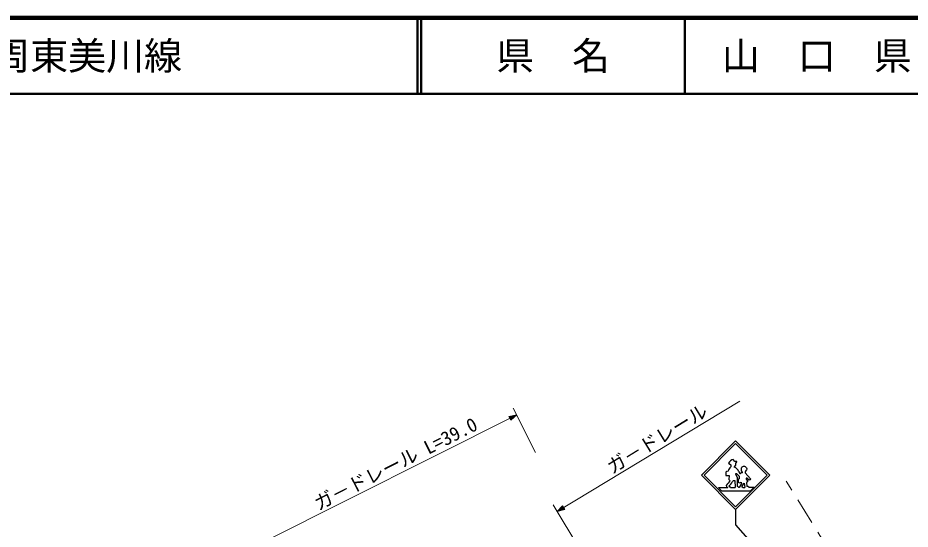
# Model space of a CAD drawing. Units: millimetres, scale not verified. Extents: x 40000 to 680000, y 20000 to 380000.
# Drawn here: x 245110 to 362671, y 312665 to 380000 of the extents above; entities that cross this region are included whole.
import ezdxf
from ezdxf.enums import TextEntityAlignment as Align

# ---------------------------------------------------------------- set-up
doc = ezdxf.new("R2010")
doc.units = ezdxf.units.MM
doc.header["$LTSCALE"] = 1000
doc.linetypes.add('CHAIN', pattern=[18.5, 12, -1.5, 3.5, -1.5])
for name, color, linetype, lineweight in [('M-BMK', 2, 'CHAIN', 13), ('M-STR-HTXT', 7, 'Continuous', 13), ('M-STR-STRC', 7, 'Continuous', 25), ('M-TTL', 2, 'Continuous', 140), ('M-TTL-LINE', 7, 'Continuous', 50)]:
    doc.layers.add(name, color=color, linetype=linetype, lineweight=lineweight)
doc.layers.add('M-TTL-TXT', color=7, linetype='Continuous')
doc.styles.add('ＭＳ ゴシック', font='')
doc.styles.get('ＭＳ ゴシック').set_extended_font_data('MS Gothic')

msp = doc.modelspace()

# ---------------------------------------------------------------- linework, layer by layer
at = {"layer": 'M-BMK'}
msp.add_line((356794, 302040), (346332, 318990), dxfattribs=at)
at = {"layer": 'M-STR-HTXT'}
for p, q in [((316173, 314995), (340250, 329509)), ((310389, 328600), (313303, 322753)), ((277626, 311047), (310836, 327702)), ((309816, 327505), (310836, 327702)), ((310066, 327002), (309816, 327505)), ((309888, 327451), (310586, 327576)), ((310066, 327092), (309888, 327451)), ((309959, 327397), (310442, 327505)), ((310066, 327181), (309959, 327397)), ((310031, 327343), (310228, 327397)), ((310066, 327271), (310031, 327343)), ((310836, 327702), (310066, 327002)), ((310586, 327576), (310066, 327092)), ((310442, 327505), (310066, 327181)), ((310228, 327397), (310066, 327271)), ((320991, 306954), (315657, 315856)), ((316173, 314995), (316886, 315753)), ((317175, 315272), (316173, 314995)), ((316413, 315140), (316893, 315664)), ((317099, 315320), (316413, 315140)), ((316550, 315223), (316900, 315574)), ((317024, 315368), (316550, 315223)), ((316756, 315347), (316907, 315485)), ((316948, 315416), (316756, 315347)), ((316886, 315753), (317175, 315272)), ((316893, 315664), (317099, 315320)), ((316900, 315574), (317024, 315368)), ((316907, 315485), (316948, 315416))]:
    msp.add_line(p, q, dxfattribs=at)
at = {"layer": 'M-STR-STRC'}
for p, q in [((335176, 319771), (339678, 324287)), ((335529, 319771), (339678, 323932)), ((344181, 319771), (339678, 324287)), ((343827, 319771), (339678, 323932)), ((338753, 321352), (339036, 321121)), ((339036, 321121), (339030, 320877)), ((339573, 321578), (339365, 321851)), ((339659, 321079), (339491, 320888)), ((339850, 321555), (339573, 321578)), ((339850, 321555), (339647, 321363)), ((339647, 321363), (339659, 321079)), ((335176, 319771), (339678, 315254)), ((335529, 319771), (339678, 315609)), ((338401, 320148), (338401, 319731)), ((339491, 320888), (339491, 320825)), ((339678, 315609), (343827, 319771)), ((339678, 315254), (344181, 319771)), ((339718, 319863), (339720, 319984)), ((339910, 319474), (339718, 319863)), ((339720, 319984), (339806, 319987)), ((339806, 319987), (340129, 319640)), ((340104, 320228), (340242, 319973)), ((340242, 319973), (340311, 319973)), ((340438, 320332), (340450, 320726)), ((340566, 320187), (340438, 320332)), ((340566, 320083), (340566, 320193)), ((340918, 320216), (340918, 320095)), ((340918, 320095), (341634, 319278)), ((341097, 320720), (341143, 320587)), ((341143, 320587), (341120, 320419)), ((338401, 319731), (338805, 319748)), ((338805, 319748), (338799, 319192)), ((338799, 319215), (338961, 319024)), ((339278, 318919), (339399, 319064)), ((339399, 319064), (339561, 319070)), ((339561, 319070), (339621, 318146)), ((339925, 318303), (339910, 319474)), ((340123, 319311), (340007, 319204)), ((340007, 319204), (340013, 318866)), ((340129, 319640), (340123, 319311)), ((340442, 318691), (340161, 318160)), ((340424, 318860), (340442, 318691)), ((340557, 318341), (340794, 318703)), ((340794, 318703), (340896, 318168)), ((341140, 319379), (341063, 319376)), ((341063, 319376), (341063, 319269)), ((341063, 319269), (341234, 319035)), ((341234, 318890), (341116, 318816)), ((341116, 318816), (341149, 318294)), ((341474, 319121), (341140, 319379)), ((341234, 319035), (341234, 318890)), ((341583, 319166), (341474, 319121)), ((341634, 319278), (341583, 319166)), ((337422, 318146), (338629, 318146)), ((337422, 318146), (337817, 317704)), ((337817, 317704), (341652, 317704)), ((338990, 318146), (339621, 318146)), ((340161, 318160), (340081, 318163)), ((340560, 318172), (340557, 318341)), ((340637, 318168), (340560, 318172)), ((340637, 318168), (340896, 318168)), ((341415, 318214), (342125, 318214)), ((342125, 318214), (341652, 317704)), ((339678, 315254), (339678, 313247)), ((339678, 313247), (351478, 299800))]:
    msp.add_line(p, q, dxfattribs=at)
for centre, major_axis, start_param, end_param in [((339544, 321003), (0, 867), 0.2078667, 1.1553448), ((338676, 320007), (0, 309), 6.2184103, 7.3820242), ((340311, 319728), (0, 1724), 0.8408478, 1.2229406), ((339078, 319783), (0, 1121), 5.1202801, 5.9040004), ((340543, 319800), (0, 289), 6.2050631, 7.2145631), ((340744, 320577), (0, 331), 6.1776757, 7.3849281), ((340818, 320606), (0, 302), 5.1006582, 6.4118261), ((340809, 320528), (0, 330), 3.4772311, 4.3767504), ((341580, 316224), (0, 3839), 0.7534887, 0.9613878), ((337236, 320110), (0, 2369), 3.8612043, 4.1857248), ((340221, 319023), (0, 261), 2.2173935, 4.0370169), ((338716, 318407), (0, 276), 1.5186538, 2.8195126), ((338731, 318063), (0, 272), 5.0209802, 6.0552382), ((339900, 318105), (0, 191), 5.0229881, 6.1388686), ((341183, 317922), (0, 373), 5.6087067, 6.3745466)]:
    msp.add_ellipse(centre, major_axis=major_axis, ratio=0.996985, start_param=start_param, end_param=end_param, dxfattribs=at)
at = {"layer": 'M-TTL'}
msp.add_line((680000, 380000), (40000, 380000), dxfattribs=at)
at = {"layer": 'M-TTL-LINE'}
for p, q in [((297750, 380000), (297750, 370000)), ((298250, 380000), (298250, 370000)), ((333000, 380000), (333000, 370000)), ((40000, 370000), (680000, 370000))]:
    msp.add_line(p, q, dxfattribs=at)

# ---------------------------------------------------------------- texts
at = {"layer": 'M-STR-HTXT', "style": 'ＭＳ ゴシック'}
for s, rotation, p in [('ガ－ドレール', 31.577, (323706, 319405)), ('ガ－ドレール L=39.0', 26.97, (284970, 314587))]:
    msp.add_text(s, height=1833, rotation=rotation, dxfattribs=at).set_placement(p, align=Align.BOTTOM_LEFT)
at = {"layer": 'M-TTL-TXT', "style": 'ＭＳ ゴシック'}
msp.add_text('主要地方道周東美川線', height=3666, dxfattribs=at).set_placement((216734, 375000), align=Align.MIDDLE_LEFT)
for s, p in [('県\u3000名', (315625, 375000)), ('山\u3000口\u3000県', (350375, 375000))]:
    msp.add_text(s, height=3666, dxfattribs=at).set_placement(p, align=Align.MIDDLE_CENTER)

doc.saveas('drawing.dxf')
